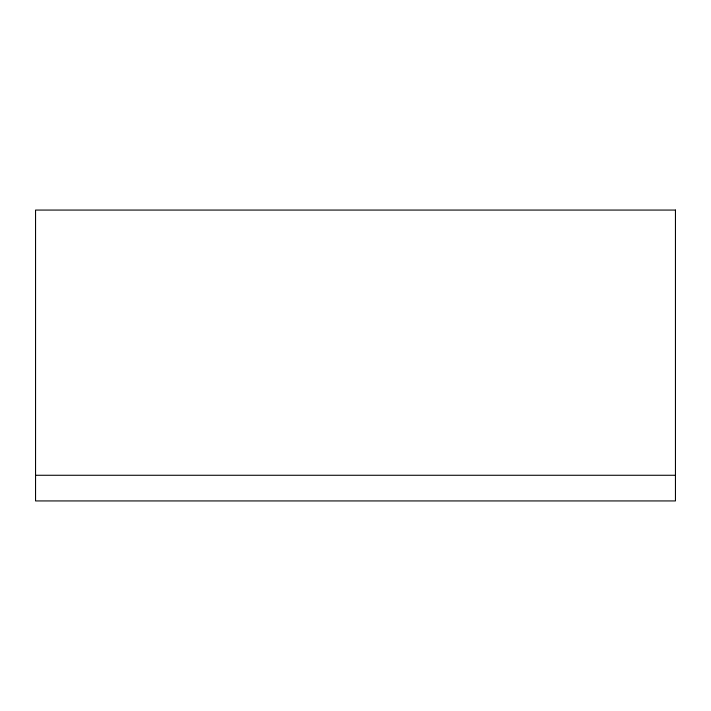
<?xml version="1.0" encoding="UTF-8"?>
<svg xmlns="http://www.w3.org/2000/svg" width="711" height="711" viewBox="0 0 711 711"><rect width="100%" height="100%" fill="white"/><g stroke="black" fill="none" stroke-linecap="round" stroke-linejoin="round"><path stroke-width="1.07" d="M35.55 475.268L675.45 475.268M675.45 210.065L35.55 210.065L35.55 500.935L675.45 500.935L675.45 210.065"/></g></svg>
